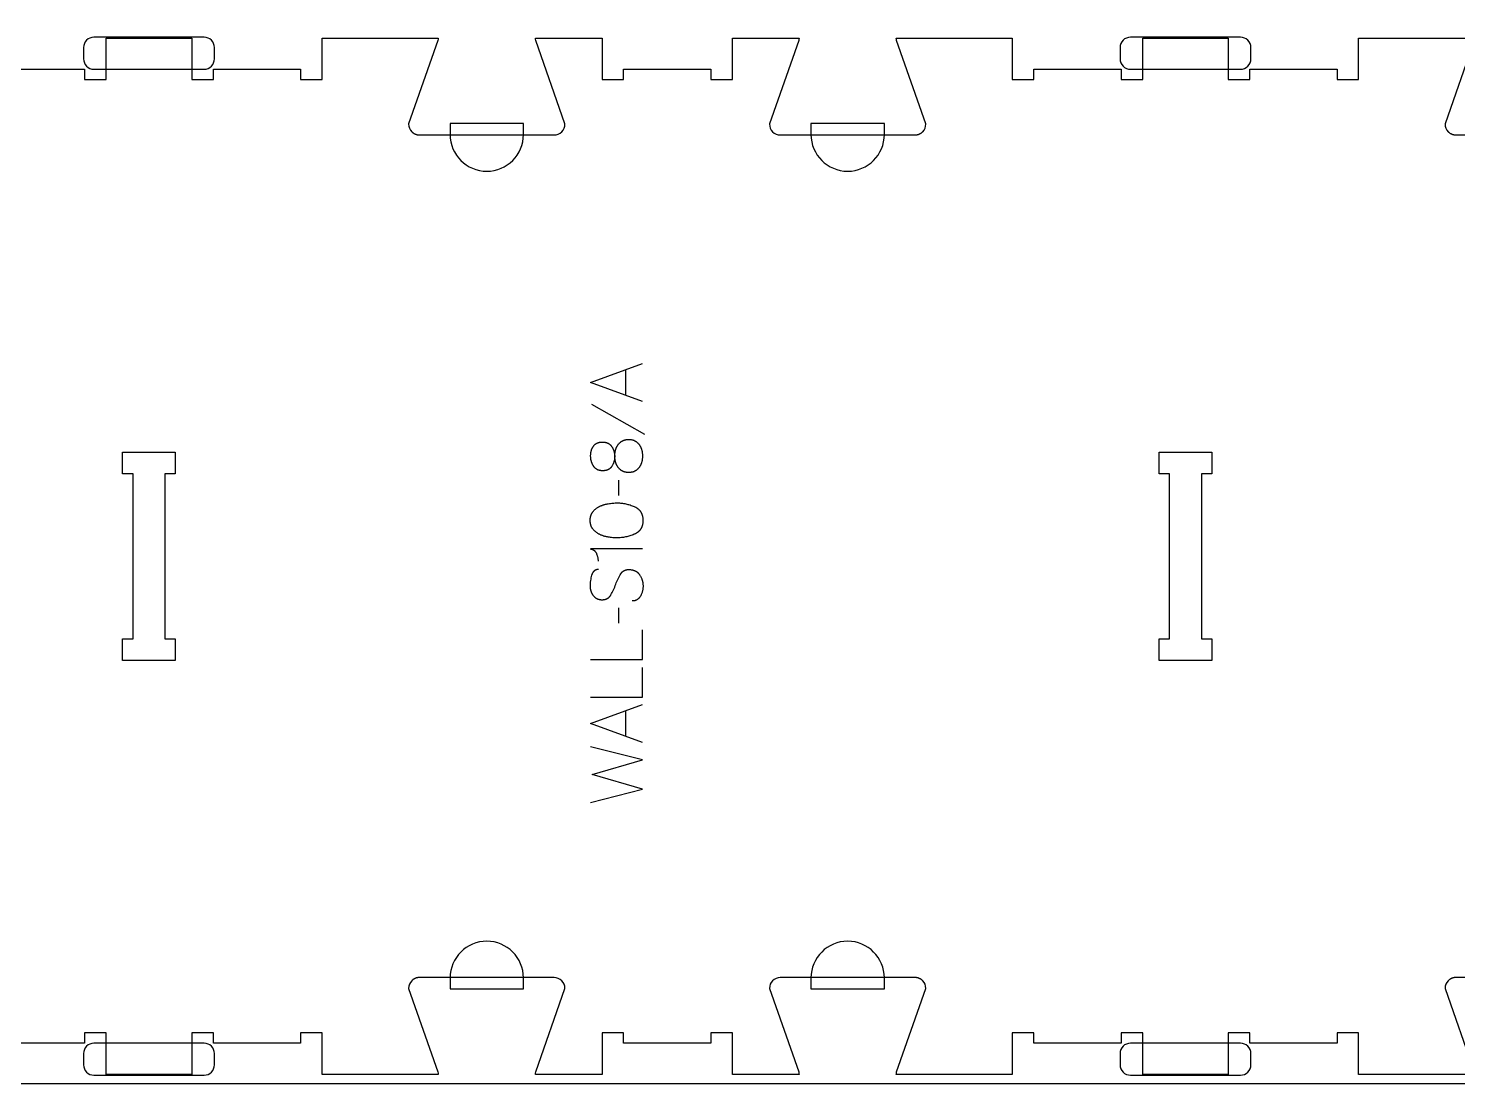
# Model space of a CAD drawing. Extents: x 2032 to 5216, y -10461 to -4867.
# Drawn here: x 3561 to 4388, y -6791 to -6181 of the extents above; entities that cross this region are included whole.
import ezdxf

# ---------------------------------------------------------------- set-up
doc = ezdxf.new("R2010")
doc.units = 0
for name, color, linetype in [('0_SHEET_SPRUCEPLY_2440X122', 1, 'CONTINUOUS'), ('1_ANYTOOL_1MMDEEP_LABELS_S', 2, 'CONTINUOUS'), ('3_ANYTOOL_CUTTHROUGH_INSID', 4, 'CONTINUOUS'), ('4_ANYTOOL_CUTTHROUGH_OUTSI', 5, 'CONTINUOUS'), ('5_ANYTOOL_HALF_MILL_9MM_IN', 3, 'CONTINUOUS')]:
    doc.layers.add(name, color=color, linetype=linetype)

msp = doc.modelspace()

# ---------------------------------------------------------------- linework, layer by layer
at = {"layer": '0_SHEET_SPRUCEPLY_2440X122'}
msp.add_lwpolyline([(2403.91, -5571.21), (2403.91, -6791.21), (4843.91, -6791.21), (4843.91, -5571.21)], close=True, dxfattribs=at)
at = {"layer": '1_ANYTOOL_1MMDEEP_LABELS_S'}
for points in [[(3916.68, -6396.61), (3886.68, -6385.73), (3916.68, -6374.67)], [(3907.13, -6393.14), (3907.13, -6378.23)], [(3887.15, -6398.33), (3917.93, -6415.51)], [(3902.8, -6442.3), (3902.88, -6451.09)], [(3916.68, -6482.03), (3886.64, -6482.03), (3886.79, -6482.05), (3886.94, -6482.07), (3887.08, -6482.1), (3887.23, -6482.13), (3887.37, -6482.17), (3887.5, -6482.21), (3887.64, -6482.26), (3887.77, -6482.3), (3887.9, -6482.36), (3888.02, -6482.41), (3888.08, -6482.44), (3888.14, -6482.47), (3888.2, -6482.5), (3888.26, -6482.54), (3888.32, -6482.57), (3888.38, -6482.6), (3888.44, -6482.64), (3888.49, -6482.68), (3888.55, -6482.71), (3888.6, -6482.75), (3888.66, -6482.79), (3888.71, -6482.83), (3888.77, -6482.87), (3888.82, -6482.92), (3888.87, -6482.96), (3888.92, -6483), (3888.97, -6483.05), (3889.02, -6483.09), (3889.07, -6483.14), (3889.12, -6483.19), (3889.16, -6483.24), (3889.21, -6483.29), (3889.3, -6483.39), (3889.39, -6483.5), (3889.47, -6483.61), (3889.55, -6483.73), (3889.63, -6483.85), (3889.71, -6483.97), (3889.78, -6484.1), (3889.85, -6484.23), (3889.92, -6484.36), (3889.99, -6484.5), (3890.05, -6484.64), (3890.16, -6484.93), (3890.27, -6485.22), (3890.37, -6485.5), (3890.47, -6485.78), (3890.56, -6486.06), (3890.63, -6486.34), (3890.71, -6486.62), (3890.77, -6486.89), (3890.83, -6487.16), (3890.88, -6487.44), (3890.92, -6487.7), (3890.95, -6487.97), (3890.98, -6488.23), (3891, -6488.5), (3891.01, -6488.76), (3891.01, -6489.01)], [(3891.27, -6493.9), (3891.08, -6493.9), (3890.99, -6493.91), (3890.9, -6493.91), (3890.81, -6493.92), (3890.72, -6493.93), (3890.63, -6493.94), (3890.54, -6493.95), (3890.45, -6493.96), (3890.37, -6493.98), (3890.28, -6494), (3890.2, -6494.02), (3890.12, -6494.04), (3890.04, -6494.06), (3889.96, -6494.08), (3889.88, -6494.1), (3889.8, -6494.13), (3889.72, -6494.16), (3889.65, -6494.19), (3889.57, -6494.22), (3889.5, -6494.25), (3889.42, -6494.29), (3889.35, -6494.32), (3889.28, -6494.36), (3889.21, -6494.4), (3889.14, -6494.44), (3889.07, -6494.48), (3889.01, -6494.53), (3888.94, -6494.57), (3888.88, -6494.62), (3888.81, -6494.67), (3888.75, -6494.72), (3888.69, -6494.77), (3888.63, -6494.83), (3888.57, -6494.88), (3888.51, -6494.94), (3888.45, -6495), (3888.4, -6495.06), (3888.34, -6495.12), (3888.29, -6495.18), (3888.23, -6495.25), (3888.18, -6495.31), (3888.13, -6495.38), (3888.08, -6495.45), (3888.03, -6495.52), (3887.98, -6495.59), (3887.93, -6495.67), (3887.89, -6495.74), (3887.84, -6495.82), (3887.8, -6495.9), (3887.75, -6495.98), (3887.71, -6496.06), (3887.63, -6496.23), (3887.55, -6496.41), (3887.48, -6496.59), (3887.41, -6496.78), (3887.34, -6496.98), (3887.28, -6497.18), (3887.06, -6497.99), (3886.87, -6498.79), (3886.71, -6499.57), (3886.58, -6500.34), (3886.52, -6500.72), (3886.47, -6501.1), (3886.43, -6501.47), (3886.4, -6501.84), (3886.37, -6502.21), (3886.35, -6502.57), (3886.34, -6502.93), (3886.34, -6503.29), (3886.34, -6503.48), (3886.35, -6503.67), (3886.36, -6503.87), (3886.37, -6504.06), (3886.38, -6504.25), (3886.4, -6504.44), (3886.43, -6504.62), (3886.45, -6504.81), (3886.48, -6504.99), (3886.52, -6505.18), (3886.55, -6505.36), (3886.6, -6505.54), (3886.64, -6505.72), (3886.69, -6505.9), (3886.74, -6506.08), (3886.8, -6506.25), (3886.85, -6506.43), (3886.92, -6506.6), (3886.98, -6506.77), (3887.05, -6506.95), (3887.12, -6507.11), (3887.2, -6507.28), (3887.28, -6507.45), (3887.36, -6507.62), (3887.45, -6507.78), (3887.54, -6507.95), (3887.64, -6508.11), (3887.73, -6508.27), (3887.84, -6508.43), (3887.94, -6508.59), (3888.05, -6508.74), (3888.16, -6508.9), (3888.28, -6509.05), (3888.39, -6509.2), (3888.52, -6509.34), (3888.64, -6509.48), (3888.77, -6509.62), (3888.9, -6509.74), (3889.03, -6509.87), (3889.17, -6509.99), (3889.31, -6510.1), (3889.45, -6510.21), (3889.6, -6510.32), (3889.75, -6510.41), (3889.9, -6510.51), (3890.05, -6510.6), (3890.21, -6510.68), (3890.37, -6510.76), (3890.54, -6510.84), (3890.71, -6510.91), (3890.88, -6510.98), (3891.05, -6511.04), (3891.23, -6511.09), (3891.4, -6511.14), (3891.59, -6511.19), (3891.77, -6511.23), (3891.96, -6511.27), (3892.15, -6511.3), (3892.35, -6511.32), (3892.55, -6511.35), (3892.75, -6511.36), (3892.95, -6511.38), (3893.16, -6511.38), (3893.37, -6511.39), (3893.58, -6511.38), (3893.79, -6511.37), (3894, -6511.36), (3894.21, -6511.34), (3894.41, -6511.32), (3894.6, -6511.29), (3894.8, -6511.25), (3894.99, -6511.21), (3895.17, -6511.16), (3895.35, -6511.11), (3895.53, -6511.05), (3895.71, -6510.99), (3895.79, -6510.95), (3895.88, -6510.92), (3895.96, -6510.88), (3896.04, -6510.84), (3896.13, -6510.8), (3896.21, -6510.76), (3896.29, -6510.72), (3896.37, -6510.68), (3896.45, -6510.63), (3896.52, -6510.59), (3896.6, -6510.54), (3896.68, -6510.49), (3896.75, -6510.44), (3896.83, -6510.39), (3896.9, -6510.34), (3896.97, -6510.28), (3897.04, -6510.22), (3897.11, -6510.17), (3897.18, -6510.11), (3897.25, -6510.05), (3897.32, -6509.99), (3897.38, -6509.92), (3897.45, -6509.86), (3897.51, -6509.79), (3897.64, -6509.66), (3897.76, -6509.52), (3897.88, -6509.37), (3898, -6509.22), (3898.11, -6509.06), (3898.22, -6508.9), (3898.32, -6508.73), (3898.43, -6508.56), (3898.82, -6507.84), (3899.2, -6507.11), (3899.56, -6506.36), (3899.92, -6505.6), (3900.27, -6504.82), (3900.6, -6504.02), (3900.92, -6503.21), (3901.23, -6502.39), (3901.55, -6501.56), (3901.87, -6500.75), (3902.22, -6499.97), (3902.58, -6499.2), (3902.95, -6498.46), (3903.34, -6497.73), (3903.75, -6497.03), (3904.17, -6496.34), (3904.28, -6496.18), (3904.39, -6496.02), (3904.51, -6495.86), (3904.57, -6495.79), (3904.63, -6495.71), (3904.69, -6495.64), (3904.75, -6495.57), (3904.82, -6495.5), (3904.88, -6495.44), (3904.95, -6495.37), (3905.01, -6495.31), (3905.08, -6495.24), (3905.15, -6495.18), (3905.22, -6495.12), (3905.29, -6495.06), (3905.36, -6495), (3905.44, -6494.95), (3905.51, -6494.89), (3905.58, -6494.84), (3905.66, -6494.79), (3905.74, -6494.74), (3905.81, -6494.69), (3905.89, -6494.64), (3905.97, -6494.6), (3906.05, -6494.55), (3906.14, -6494.51), (3906.22, -6494.47), (3906.3, -6494.43), (3906.39, -6494.39), (3906.47, -6494.36), (3906.56, -6494.32), (3906.65, -6494.29), (3906.73, -6494.25), (3906.82, -6494.22), (3906.91, -6494.19), (3907.01, -6494.17), (3907.1, -6494.14), (3907.29, -6494.09), (3907.48, -6494.05), (3907.67, -6494.01), (3907.87, -6493.98), (3908.08, -6493.96), (3908.28, -6493.94), (3908.5, -6493.92), (3908.71, -6493.91), (3908.93, -6493.91), (3909.15, -6493.92), (3909.38, -6493.93), (3909.61, -6493.94), (3909.84, -6493.96), (3910.07, -6493.99), (3910.29, -6494.02), (3910.51, -6494.06), (3910.73, -6494.1), (3910.94, -6494.15), (3911.15, -6494.2), (3911.36, -6494.25), (3911.56, -6494.31), (3911.76, -6494.38), (3911.95, -6494.45), (3912.14, -6494.53), (3912.33, -6494.61), (3912.51, -6494.7), (3912.69, -6494.79), (3912.86, -6494.89), (3913.03, -6494.99), (3913.2, -6495.09), (3913.37, -6495.21), (3913.53, -6495.32), (3913.68, -6495.44), (3913.84, -6495.57), (3913.99, -6495.7), (3914.13, -6495.84), (3914.27, -6495.98), (3914.41, -6496.13), (3914.55, -6496.28), (3914.68, -6496.44), (3914.8, -6496.6), (3914.93, -6496.77), (3915.05, -6496.94), (3915.16, -6497.11), (3915.38, -6497.47), (3915.59, -6497.84), (3915.78, -6498.21), (3915.96, -6498.58), (3916.13, -6498.95), (3916.28, -6499.33), (3916.35, -6499.52), (3916.41, -6499.71), (3916.48, -6499.91), (3916.54, -6500.1), (3916.59, -6500.29), (3916.65, -6500.49), (3916.7, -6500.68), (3916.74, -6500.88), (3916.79, -6501.08), (3916.82, -6501.28), (3916.86, -6501.47), (3916.89, -6501.67), (3916.92, -6501.88), (3916.95, -6502.08), (3916.99, -6502.48), (3917.01, -6502.89), (3917.03, -6503.31), (3917.02, -6503.72), (3917.01, -6504.13), (3916.98, -6504.53), (3916.95, -6504.93), (3916.89, -6505.33), (3916.83, -6505.72), (3916.75, -6506.1), (3916.66, -6506.48), (3916.56, -6506.86), (3916.44, -6507.23), (3916.31, -6507.6), (3916.17, -6507.96), (3916.02, -6508.32), (3915.85, -6508.68), (3915.67, -6509.03), (3915.48, -6509.37), (3915.38, -6509.54), (3915.28, -6509.7), (3915.17, -6509.86), (3915.06, -6510.01), (3914.95, -6510.16), (3914.84, -6510.3), (3914.72, -6510.44), (3914.6, -6510.57), (3914.47, -6510.7), (3914.34, -6510.82), (3914.22, -6510.93), (3914.08, -6511.04), (3914.01, -6511.1), (3913.95, -6511.15), (3913.88, -6511.2), (3913.81, -6511.25), (3913.74, -6511.29), (3913.67, -6511.34), (3913.59, -6511.38), (3913.52, -6511.43), (3913.45, -6511.47), (3913.37, -6511.51), (3913.3, -6511.55), (3913.22, -6511.59), (3913.15, -6511.63), (3913.07, -6511.66), (3912.99, -6511.7), (3912.91, -6511.73), (3912.84, -6511.76), (3912.76, -6511.79), (3912.67, -6511.82), (3912.59, -6511.85), (3912.43, -6511.9), (3912.26, -6511.94), (3912.09, -6511.98), (3911.92, -6512.02), (3911.74, -6512.05), (3911.56, -6512.07), (3911.38, -6512.09), (3911.19, -6512.1), (3911, -6512.11), (3910.81, -6512.11)], [(3902.8, -6516.14), (3902.88, -6524.93)], [(3886.68, -6545.89), (3916.68, -6545.89), (3916.68, -6528.79)], [(3886.68, -6567.7), (3916.68, -6567.7), (3916.68, -6550.6)], [(3916.68, -6593.93), (3886.68, -6583.04), (3916.68, -6571.99)], [(3907.13, -6590.46), (3907.13, -6575.54)], [(3886.68, -6628.64), (3916.68, -6620.93), (3887.58, -6612.49), (3916.68, -6604), (3886.68, -6596.5)]]:
    msp.add_lwpolyline(points, dxfattribs=at)
for points in [[(3900.7, -6428.24), (3900.71, -6427.71), (3900.73, -6427.19), (3900.75, -6426.93), (3900.77, -6426.68), (3900.8, -6426.43), (3900.83, -6426.18), (3900.87, -6425.94), (3900.91, -6425.7), (3900.96, -6425.47), (3901.01, -6425.23), (3901.06, -6425.01), (3901.12, -6424.78), (3901.18, -6424.56), (3901.25, -6424.34), (3901.32, -6424.12), (3901.4, -6423.91), (3901.47, -6423.7), (3901.56, -6423.49), (3901.65, -6423.29), (3901.74, -6423.09), (3901.84, -6422.89), (3901.94, -6422.7), (3902.04, -6422.51), (3902.15, -6422.33), (3902.27, -6422.14), (3902.39, -6421.96), (3902.51, -6421.79), (3902.64, -6421.61), (3902.77, -6421.44), (3902.9, -6421.28), (3903.04, -6421.12), (3903.19, -6420.96), (3903.33, -6420.81), (3903.48, -6420.66), (3903.63, -6420.52), (3903.78, -6420.38), (3903.94, -6420.25), (3904.09, -6420.13), (3904.26, -6420), (3904.42, -6419.89), (3904.59, -6419.78), (3904.76, -6419.67), (3904.93, -6419.57), (3905.1, -6419.48), (3905.28, -6419.39), (3905.46, -6419.3), (3905.64, -6419.22), (3905.83, -6419.15), (3906.02, -6419.08), (3906.21, -6419.01), (3906.4, -6418.95), (3906.6, -6418.9), (3906.8, -6418.85), (3907, -6418.81), (3907.2, -6418.77), (3907.41, -6418.74), (3907.62, -6418.71), (3907.83, -6418.68), (3908.05, -6418.67), (3908.27, -6418.65), (3908.49, -6418.65), (3908.71, -6418.64), (3908.94, -6418.65), (3909.16, -6418.65), (3909.38, -6418.67), (3909.6, -6418.68), (3909.81, -6418.71), (3910.03, -6418.74), (3910.23, -6418.77), (3910.44, -6418.81), (3910.64, -6418.85), (3910.84, -6418.9), (3911.04, -6418.95), (3911.24, -6419.01), (3911.43, -6419.08), (3911.62, -6419.15), (3911.8, -6419.22), (3911.98, -6419.3), (3912.16, -6419.39), (3912.34, -6419.48), (3912.52, -6419.57), (3912.69, -6419.67), (3912.86, -6419.78), (3913.02, -6419.89), (3913.18, -6420), (3913.34, -6420.13), (3913.5, -6420.25), (3913.65, -6420.38), (3913.81, -6420.52), (3913.95, -6420.66), (3914.1, -6420.81), (3914.24, -6420.96), (3914.38, -6421.12), (3914.52, -6421.28), (3914.65, -6421.44), (3914.78, -6421.61), (3914.91, -6421.79), (3915.03, -6421.96), (3915.14, -6422.14), (3915.25, -6422.33), (3915.36, -6422.51), (3915.47, -6422.7), (3915.56, -6422.89), (3915.66, -6423.09), (3915.75, -6423.29), (3915.84, -6423.49), (3915.92, -6423.7), (3916, -6423.91), (3916.07, -6424.12), (3916.14, -6424.34), (3916.21, -6424.56), (3916.27, -6424.78), (3916.33, -6425.01), (3916.38, -6425.23), (3916.43, -6425.47), (3916.47, -6425.7), (3916.51, -6425.94), (3916.55, -6426.18), (3916.58, -6426.43), (3916.61, -6426.68), (3916.63, -6426.93), (3916.65, -6427.19), (3916.67, -6427.71), (3916.68, -6428.24), (3916.67, -6428.77), (3916.65, -6429.29), (3916.63, -6429.54), (3916.61, -6429.79), (3916.58, -6430.04), (3916.55, -6430.28), (3916.51, -6430.52), (3916.47, -6430.76), (3916.43, -6430.99), (3916.38, -6431.22), (3916.33, -6431.45), (3916.27, -6431.68), (3916.21, -6431.9), (3916.14, -6432.12), (3916.07, -6432.33), (3916, -6432.54), (3915.92, -6432.75), (3915.84, -6432.96), (3915.75, -6433.16), (3915.66, -6433.36), (3915.56, -6433.55), (3915.47, -6433.74), (3915.36, -6433.93), (3915.25, -6434.12), (3915.14, -6434.3), (3915.03, -6434.48), (3914.91, -6434.66), (3914.78, -6434.83), (3914.65, -6435), (3914.52, -6435.16), (3914.38, -6435.33), (3914.24, -6435.48), (3914.1, -6435.64), (3913.95, -6435.78), (3913.81, -6435.92), (3913.65, -6436.06), (3913.5, -6436.19), (3913.34, -6436.32), (3913.18, -6436.44), (3913.02, -6436.55), (3912.86, -6436.66), (3912.69, -6436.77), (3912.52, -6436.87), (3912.34, -6436.97), (3912.16, -6437.06), (3911.98, -6437.14), (3911.8, -6437.22), (3911.62, -6437.3), (3911.43, -6437.36), (3911.24, -6437.43), (3911.04, -6437.49), (3910.84, -6437.54), (3910.64, -6437.59), (3910.44, -6437.64), (3910.23, -6437.67), (3910.03, -6437.71), (3909.81, -6437.74), (3909.6, -6437.76), (3909.38, -6437.78), (3909.16, -6437.79), (3908.94, -6437.8), (3908.71, -6437.8), (3908.49, -6437.8), (3908.27, -6437.79), (3908.05, -6437.78), (3907.83, -6437.76), (3907.62, -6437.74), (3907.41, -6437.71), (3907.2, -6437.67), (3907, -6437.64), (3906.8, -6437.59), (3906.6, -6437.54), (3906.4, -6437.49), (3906.21, -6437.43), (3906.02, -6437.36), (3905.83, -6437.3), (3905.64, -6437.22), (3905.46, -6437.14), (3905.28, -6437.06), (3905.1, -6436.97), (3904.93, -6436.87), (3904.76, -6436.77), (3904.59, -6436.66), (3904.42, -6436.55), (3904.26, -6436.44), (3904.09, -6436.32), (3903.94, -6436.19), (3903.78, -6436.06), (3903.63, -6435.92), (3903.48, -6435.78), (3903.33, -6435.64), (3903.19, -6435.48), (3903.04, -6435.33), (3902.9, -6435.16), (3902.77, -6435), (3902.64, -6434.83), (3902.51, -6434.66), (3902.39, -6434.48), (3902.27, -6434.3), (3902.15, -6434.12), (3902.04, -6433.93), (3901.94, -6433.74), (3901.84, -6433.55), (3901.74, -6433.36), (3901.65, -6433.16), (3901.56, -6432.96), (3901.47, -6432.75), (3901.4, -6432.54), (3901.32, -6432.33), (3901.25, -6432.12), (3901.18, -6431.9), (3901.12, -6431.68), (3901.06, -6431.45), (3901.01, -6431.22), (3900.96, -6430.99), (3900.91, -6430.76), (3900.87, -6430.52), (3900.83, -6430.28), (3900.8, -6430.04), (3900.77, -6429.79), (3900.75, -6429.54), (3900.73, -6429.29), (3900.71, -6428.77)], [(3886.68, -6428.11), (3886.69, -6427.7), (3886.71, -6427.29), (3886.74, -6426.9), (3886.76, -6426.7), (3886.79, -6426.51), (3886.81, -6426.32), (3886.85, -6426.13), (3886.88, -6425.94), (3886.92, -6425.75), (3886.96, -6425.57), (3887, -6425.39), (3887.05, -6425.21), (3887.1, -6425.03), (3887.15, -6424.85), (3887.21, -6424.68), (3887.27, -6424.51), (3887.34, -6424.34), (3887.4, -6424.17), (3887.47, -6424), (3887.55, -6423.84), (3887.62, -6423.68), (3887.7, -6423.52), (3887.79, -6423.36), (3887.87, -6423.21), (3887.96, -6423.05), (3888.06, -6422.9), (3888.15, -6422.75), (3888.25, -6422.6), (3888.35, -6422.46), (3888.46, -6422.31), (3888.57, -6422.18), (3888.68, -6422.04), (3888.8, -6421.91), (3888.92, -6421.79), (3889.04, -6421.67), (3889.17, -6421.56), (3889.3, -6421.44), (3889.43, -6421.34), (3889.57, -6421.24), (3889.71, -6421.14), (3889.85, -6421.05), (3890, -6420.96), (3890.15, -6420.87), (3890.31, -6420.8), (3890.46, -6420.72), (3890.63, -6420.65), (3890.79, -6420.59), (3890.96, -6420.52), (3891.13, -6420.47), (3891.3, -6420.42), (3891.48, -6420.37), (3891.66, -6420.33), (3891.85, -6420.29), (3892.04, -6420.25), (3892.23, -6420.22), (3892.43, -6420.2), (3892.62, -6420.18), (3892.83, -6420.16), (3893.03, -6420.15), (3893.24, -6420.14), (3893.45, -6420.14), (3893.68, -6420.15), (3893.9, -6420.15), (3894.12, -6420.17), (3894.34, -6420.18), (3894.55, -6420.21), (3894.75, -6420.23), (3894.96, -6420.27), (3895.16, -6420.3), (3895.35, -6420.35), (3895.55, -6420.39), (3895.74, -6420.45), (3895.92, -6420.5), (3896.1, -6420.57), (3896.28, -6420.63), (3896.45, -6420.71), (3896.63, -6420.79), (3896.79, -6420.87), (3896.96, -6420.96), (3897.12, -6421.05), (3897.27, -6421.15), (3897.42, -6421.25), (3897.57, -6421.36), (3897.72, -6421.47), (3897.86, -6421.59), (3897.99, -6421.71), (3898.13, -6421.84), (3898.26, -6421.97), (3898.39, -6422.11), (3898.51, -6422.25), (3898.63, -6422.4), (3898.74, -6422.56), (3898.85, -6422.71), (3898.96, -6422.88), (3899.07, -6423.04), (3899.17, -6423.2), (3899.27, -6423.37), (3899.36, -6423.53), (3899.45, -6423.7), (3899.54, -6423.87), (3899.62, -6424.04), (3899.7, -6424.21), (3899.78, -6424.38), (3899.85, -6424.56), (3899.92, -6424.73), (3899.99, -6424.91), (3900.06, -6425.09), (3900.12, -6425.27), (3900.17, -6425.45), (3900.23, -6425.63), (3900.27, -6425.81), (3900.32, -6425.99), (3900.36, -6426.18), (3900.4, -6426.37), (3900.44, -6426.55), (3900.47, -6426.74), (3900.5, -6426.93), (3900.53, -6427.12), (3900.55, -6427.32), (3900.57, -6427.51), (3900.58, -6427.71), (3900.6, -6427.9), (3900.6, -6428.1), (3900.61, -6428.5), (3900.6, -6428.88), (3900.59, -6429.26), (3900.55, -6429.64), (3900.53, -6429.83), (3900.51, -6430.01), (3900.48, -6430.2), (3900.45, -6430.38), (3900.42, -6430.56), (3900.38, -6430.74), (3900.34, -6430.93), (3900.3, -6431.11), (3900.25, -6431.28), (3900.2, -6431.46), (3900.15, -6431.64), (3900.1, -6431.82), (3900.04, -6431.99), (3899.97, -6432.16), (3899.91, -6432.34), (3899.84, -6432.51), (3899.77, -6432.68), (3899.7, -6432.85), (3899.62, -6433.02), (3899.54, -6433.19), (3899.36, -6433.52), (3899.18, -6433.85), (3898.98, -6434.18), (3898.88, -6434.34), (3898.77, -6434.49), (3898.66, -6434.64), (3898.54, -6434.79), (3898.42, -6434.93), (3898.3, -6435.06), (3898.24, -6435.12), (3898.17, -6435.19), (3898.11, -6435.25), (3898.04, -6435.31), (3897.98, -6435.37), (3897.91, -6435.43), (3897.84, -6435.49), (3897.77, -6435.55), (3897.7, -6435.6), (3897.62, -6435.65), (3897.55, -6435.71), (3897.48, -6435.76), (3897.4, -6435.81), (3897.33, -6435.86), (3897.25, -6435.9), (3897.17, -6435.95), (3897.01, -6436.04), (3896.85, -6436.12), (3896.68, -6436.2), (3896.51, -6436.28), (3896.34, -6436.34), (3896.16, -6436.41), (3895.98, -6436.46), (3895.79, -6436.52), (3895.6, -6436.57), (3895.41, -6436.61), (3895.21, -6436.65), (3895.01, -6436.68), (3894.8, -6436.71), (3894.59, -6436.73), (3894.38, -6436.75), (3894.16, -6436.76), (3893.94, -6436.77), (3893.71, -6436.77), (3893.49, -6436.77), (3893.26, -6436.76), (3893.05, -6436.75), (3892.83, -6436.73), (3892.62, -6436.71), (3892.41, -6436.68), (3892.21, -6436.65), (3892.01, -6436.61), (3891.82, -6436.56), (3891.62, -6436.51), (3891.44, -6436.46), (3891.25, -6436.4), (3891.07, -6436.34), (3890.9, -6436.27), (3890.72, -6436.19), (3890.56, -6436.11), (3890.39, -6436.03), (3890.23, -6435.94), (3890.07, -6435.84), (3889.92, -6435.74), (3889.84, -6435.69), (3889.77, -6435.64), (3889.7, -6435.58), (3889.62, -6435.53), (3889.48, -6435.41), (3889.34, -6435.29), (3889.21, -6435.16), (3889.08, -6435.03), (3888.95, -6434.89), (3888.83, -6434.75), (3888.71, -6434.61), (3888.59, -6434.45), (3888.48, -6434.3), (3888.38, -6434.14), (3888.27, -6433.97), (3888.17, -6433.8), (3888.07, -6433.63), (3887.98, -6433.46), (3887.89, -6433.29), (3887.8, -6433.12), (3887.72, -6432.95), (3887.63, -6432.77), (3887.56, -6432.59), (3887.48, -6432.42), (3887.41, -6432.23), (3887.34, -6432.05), (3887.28, -6431.87), (3887.22, -6431.69), (3887.16, -6431.5), (3887.11, -6431.31), (3887.05, -6431.12), (3887.01, -6430.93), (3886.96, -6430.74), (3886.92, -6430.55), (3886.88, -6430.35), (3886.85, -6430.16), (3886.79, -6429.76), (3886.74, -6429.36), (3886.71, -6428.95), (3886.69, -6428.53)], [(3886.43, -6465.53), (3886.43, -6465.16), (3886.45, -6464.79), (3886.46, -6464.62), (3886.48, -6464.44), (3886.5, -6464.27), (3886.52, -6464.09), (3886.55, -6463.92), (3886.57, -6463.75), (3886.61, -6463.59), (3886.64, -6463.42), (3886.68, -6463.26), (3886.72, -6463.1), (3886.76, -6462.94), (3886.81, -6462.79), (3886.85, -6462.63), (3886.91, -6462.48), (3886.96, -6462.33), (3887.02, -6462.18), (3887.08, -6462.03), (3887.14, -6461.89), (3887.21, -6461.75), (3887.28, -6461.61), (3887.35, -6461.47), (3887.43, -6461.33), (3887.51, -6461.2), (3887.59, -6461.07), (3887.67, -6460.94), (3887.76, -6460.81), (3887.85, -6460.68), (3887.95, -6460.56), (3888.14, -6460.31), (3888.34, -6460.08), (3888.55, -6459.85), (3888.76, -6459.62), (3888.98, -6459.4), (3889.2, -6459.19), (3889.43, -6458.99), (3889.67, -6458.79), (3889.92, -6458.6), (3890.17, -6458.41), (3890.42, -6458.23), (3890.69, -6458.06), (3890.96, -6457.89), (3891.23, -6457.73), (3891.52, -6457.58), (3891.8, -6457.43), (3892.1, -6457.29), (3892.39, -6457.15), (3892.69, -6457.02), (3893, -6456.89), (3893.3, -6456.77), (3893.61, -6456.66), (3893.93, -6456.55), (3894.24, -6456.45), (3894.56, -6456.35), (3894.88, -6456.26), (3895.21, -6456.17), (3895.54, -6456.09), (3895.87, -6456.01), (3896.2, -6455.94), (3896.88, -6455.82), (3897.56, -6455.72), (3898.24, -6455.62), (3898.9, -6455.55), (3899.55, -6455.48), (3900.19, -6455.43), (3900.83, -6455.4), (3901.45, -6455.38), (3902.07, -6455.37), (3902.68, -6455.38), (3903.3, -6455.4), (3903.92, -6455.45), (3904.54, -6455.5), (3905.15, -6455.58), (3905.77, -6455.67), (3906.39, -6455.78), (3907.01, -6455.9), (3907.63, -6456.04), (3908.25, -6456.2), (3908.87, -6456.37), (3909.49, -6456.56), (3910.11, -6456.77), (3910.73, -6457), (3911.35, -6457.24), (3911.97, -6457.49), (3912.27, -6457.63), (3912.57, -6457.77), (3912.86, -6457.92), (3913, -6458), (3913.13, -6458.08), (3913.27, -6458.16), (3913.4, -6458.25), (3913.53, -6458.33), (3913.66, -6458.42), (3913.78, -6458.51), (3913.91, -6458.6), (3914.03, -6458.7), (3914.14, -6458.79), (3914.26, -6458.89), (3914.37, -6458.99), (3914.48, -6459.09), (3914.59, -6459.19), (3914.7, -6459.29), (3914.8, -6459.4), (3914.9, -6459.51), (3915, -6459.62), (3915.09, -6459.73), (3915.19, -6459.84), (3915.28, -6459.96), (3915.37, -6460.07), (3915.45, -6460.19), (3915.54, -6460.31), (3915.62, -6460.44), (3915.7, -6460.56), (3915.77, -6460.69), (3915.85, -6460.82), (3915.92, -6460.95), (3915.99, -6461.08), (3916.05, -6461.21), (3916.12, -6461.35), (3916.18, -6461.49), (3916.24, -6461.63), (3916.3, -6461.77), (3916.35, -6461.91), (3916.4, -6462.06), (3916.45, -6462.2), (3916.5, -6462.35), (3916.55, -6462.5), (3916.59, -6462.65), (3916.63, -6462.81), (3916.7, -6463.12), (3916.76, -6463.44), (3916.82, -6463.77), (3916.86, -6464.11), (3916.9, -6464.45), (3916.92, -6464.8), (3916.93, -6465.16), (3916.94, -6465.53), (3916.93, -6465.89), (3916.92, -6466.25), (3916.9, -6466.6), (3916.86, -6466.94), (3916.82, -6467.27), (3916.76, -6467.6), (3916.7, -6467.92), (3916.66, -6468.07), (3916.63, -6468.23), (3916.59, -6468.38), (3916.54, -6468.53), (3916.5, -6468.68), (3916.45, -6468.83), (3916.4, -6468.98), (3916.35, -6469.12), (3916.29, -6469.26), (3916.23, -6469.4), (3916.17, -6469.54), (3916.11, -6469.68), (3916.05, -6469.81), (3915.98, -6469.94), (3915.91, -6470.08), (3915.84, -6470.2), (3915.76, -6470.33), (3915.69, -6470.46), (3915.61, -6470.58), (3915.52, -6470.7), (3915.44, -6470.82), (3915.35, -6470.94), (3915.26, -6471.06), (3915.17, -6471.17), (3915.08, -6471.28), (3914.98, -6471.39), (3914.88, -6471.5), (3914.78, -6471.61), (3914.68, -6471.72), (3914.57, -6471.82), (3914.46, -6471.92), (3914.35, -6472.02), (3914.24, -6472.12), (3914.12, -6472.21), (3914, -6472.31), (3913.88, -6472.4), (3913.76, -6472.49), (3913.63, -6472.58), (3913.5, -6472.67), (3913.37, -6472.75), (3913.24, -6472.83), (3913.1, -6472.92), (3912.96, -6473), (3912.82, -6473.07), (3912.53, -6473.22), (3912.23, -6473.36), (3911.93, -6473.5), (3911.3, -6473.75), (3910.67, -6473.99), (3910.05, -6474.21), (3909.43, -6474.42), (3908.8, -6474.61), (3908.18, -6474.78), (3907.56, -6474.94), (3906.94, -6475.07), (3906.33, -6475.2), (3905.71, -6475.3), (3905.09, -6475.39), (3904.48, -6475.47), (3903.86, -6475.53), (3903.25, -6475.57), (3902.64, -6475.59), (3902.03, -6475.6), (3901.41, -6475.59), (3900.79, -6475.57), (3900.15, -6475.54), (3899.51, -6475.49), (3898.85, -6475.42), (3898.19, -6475.35), (3897.52, -6475.26), (3896.84, -6475.15), (3896.5, -6475.09), (3896.16, -6475.03), (3895.83, -6474.96), (3895.5, -6474.88), (3895.17, -6474.8), (3894.84, -6474.71), (3894.52, -6474.62), (3894.2, -6474.52), (3893.89, -6474.42), (3893.58, -6474.31), (3893.27, -6474.2), (3892.97, -6474.08), (3892.67, -6473.95), (3892.37, -6473.82), (3892.07, -6473.68), (3891.78, -6473.54), (3891.5, -6473.39), (3891.22, -6473.24), (3890.94, -6473.08), (3890.67, -6472.91), (3890.41, -6472.74), (3890.16, -6472.56), (3889.91, -6472.38), (3889.67, -6472.19), (3889.43, -6471.99), (3889.2, -6471.79), (3888.98, -6471.58), (3888.76, -6471.36), (3888.55, -6471.14), (3888.34, -6470.91), (3888.14, -6470.68), (3887.95, -6470.44), (3887.85, -6470.31), (3887.76, -6470.19), (3887.67, -6470.06), (3887.59, -6469.93), (3887.51, -6469.8), (3887.43, -6469.67), (3887.35, -6469.53), (3887.28, -6469.4), (3887.21, -6469.26), (3887.14, -6469.12), (3887.08, -6468.98), (3887.02, -6468.83), (3886.96, -6468.69), (3886.91, -6468.54), (3886.85, -6468.39), (3886.81, -6468.23), (3886.76, -6468.08), (3886.72, -6467.92), (3886.68, -6467.76), (3886.64, -6467.6), (3886.61, -6467.44), (3886.57, -6467.28), (3886.55, -6467.11), (3886.52, -6466.94), (3886.5, -6466.77), (3886.48, -6466.6), (3886.46, -6466.43), (3886.45, -6466.25), (3886.43, -6465.89)]]:
    msp.add_lwpolyline(points, close=True, dxfattribs=at)
at = {"layer": '3_ANYTOOL_CUTTHROUGH_INSID', "color": 4}
for points in [[(3616.02, -6425.96), (3646.27, -6425.96), (3646.27, -6438.46), (3640.27, -6438.46), (3640.27, -6533.96), (3646.27, -6533.96), (3646.27, -6546.46), (3615.77, -6546.46), (3615.77, -6533.96), (3621.77, -6533.96), (3621.77, -6438.46), (3615.77, -6438.46), (3615.77, -6425.96)], [(4216.02, -6425.96), (4246.27, -6425.96), (4246.27, -6438.46), (4240.27, -6438.46), (4240.27, -6533.96), (4246.27, -6533.96), (4246.27, -6546.46), (4215.77, -6546.46), (4215.77, -6533.96), (4221.77, -6533.96), (4221.77, -6438.46), (4215.77, -6438.46), (4215.77, -6425.96)]]:
    msp.add_lwpolyline(points, close=True, dxfattribs=at)
at = {"layer": '4_ANYTOOL_CUTTHROUGH_OUTSI', "color": 5}
for points in [[(3543.27, -6204.46), (3593.77, -6204.46), (3593.77, -6210.46), (3606.27, -6210.46), (3606.27, -6186.46), (3655.77, -6186.46), (3655.77, -6210.46), (3668.27, -6210.46), (3668.27, -6204.46), (3718.77, -6204.46), (3718.77, -6210.46), (3731.27, -6210.46), (3731.27, -6186.46), (3798.47, -6186.46), (3798.47, -6186.46, -0.061485), (3798.23, -6187.85), (3781.34, -6236.12), (3781.32, -6236.16), (3781.32, -6236.21), (3781.32, -6236.21, 0.198912), (3783.15, -6240.63), (3783.26, -6240.73), (3783.37, -6240.83), (3783.48, -6240.93), (3783.6, -6241.03), (3783.72, -6241.13), (3783.84, -6241.22), (3783.96, -6241.31), (3784.09, -6241.4), (3784.22, -6241.48), (3784.35, -6241.56), (3784.48, -6241.64), (3784.62, -6241.72), (3784.76, -6241.79), (3784.9, -6241.86), (3785.04, -6241.92), (3785.18, -6241.98), (3785.32, -6242.04), (3785.47, -6242.09), (3785.62, -6242.14), (3785.76, -6242.19), (3785.91, -6242.23), (3786.06, -6242.27), (3786.21, -6242.31), (3786.36, -6242.34), (3786.51, -6242.37), (3786.67, -6242.39), (3786.82, -6242.41), (3786.97, -6242.43), (3787.12, -6242.44), (3787.27, -6242.45), (3787.42, -6242.46), (3787.57, -6242.46), (3865.57, -6242.46, 0.414214), (3871.82, -6236.21), (3871.82, -6236.16), (3871.81, -6236.12), (3854.91, -6187.85), (3854.91, -6187.85, -0.061485), (3854.68, -6186.46), (3893.27, -6186.46), (3893.27, -6210.46), (3905.77, -6210.46), (3905.77, -6204.46), (3956.27, -6204.46), (3956.27, -6210.46), (3968.77, -6210.46), (3968.77, -6186.46), (4007.37, -6186.46), (4007.37, -6186.46, -0.061485), (4007.14, -6187.85), (3990.24, -6236.12), (3990.23, -6236.16), (3990.23, -6236.21), (3990.23, -6236.21, 0.414214), (3996.48, -6242.46), (4074.48, -6242.46), (4074.63, -6242.46), (4074.78, -6242.45), (4074.93, -6242.44), (4075.08, -6242.43), (4075.23, -6242.41), (4075.38, -6242.39), (4075.53, -6242.37), (4075.68, -6242.34), (4075.84, -6242.31), (4075.99, -6242.27), (4076.14, -6242.23), (4076.28, -6242.19), (4076.43, -6242.14), (4076.58, -6242.09), (4076.72, -6242.04), (4076.87, -6241.98), (4077.01, -6241.92), (4077.15, -6241.86), (4077.29, -6241.79), (4077.43, -6241.72), (4077.57, -6241.64), (4077.7, -6241.56), (4077.83, -6241.48), (4077.96, -6241.4), (4078.09, -6241.31), (4078.21, -6241.22), (4078.33, -6241.13), (4078.45, -6241.03), (4078.57, -6240.93), (4078.68, -6240.83), (4078.79, -6240.73), (4078.9, -6240.63, 0.198912), (4080.73, -6236.21), (4080.73, -6236.16), (4080.71, -6236.12), (4063.82, -6187.85), (4063.82, -6187.85, -0.061485), (4063.58, -6186.46), (4130.77, -6186.46), (4130.77, -6210.46), (4143.27, -6210.46), (4143.27, -6204.46), (4193.77, -6204.46), (4193.77, -6210.46), (4206.27, -6210.46), (4206.27, -6186.46), (4255.77, -6186.46), (4255.77, -6210.46), (4268.27, -6210.46), (4268.27, -6204.46), (4318.77, -6204.46), (4318.77, -6210.46), (4331.27, -6210.46), (4331.27, -6186.46), (4398.47, -6186.46)], [(4398.23, -6187.85), (4381.34, -6236.12), (4381.32, -6236.16), (4381.32, -6236.21), (4381.32, -6236.21, 0.198912), (4383.15, -6240.63), (4383.26, -6240.73), (4383.37, -6240.83), (4383.48, -6240.93), (4383.6, -6241.03), (4383.72, -6241.13), (4383.84, -6241.22), (4383.96, -6241.31), (4384.09, -6241.4), (4384.22, -6241.48), (4384.35, -6241.56), (4384.48, -6241.64), (4384.62, -6241.72), (4384.76, -6241.79), (4384.9, -6241.86), (4385.04, -6241.92), (4385.18, -6241.98), (4385.32, -6242.04), (4385.47, -6242.09), (4385.62, -6242.14), (4385.76, -6242.19), (4385.91, -6242.23), (4386.06, -6242.27), (4386.21, -6242.31), (4386.36, -6242.34), (4386.51, -6242.37), (4386.67, -6242.39), (4386.82, -6242.41), (4386.97, -6242.43), (4387.12, -6242.44), (4387.27, -6242.45), (4387.42, -6242.46), (4387.57, -6242.46), (4465.57, -6242.46, 0.414214)], [(4398.47, -6785.96), (4381.02, -6785.96), (4331.27, -6785.96), (4331.27, -6761.96), (4318.77, -6761.96), (4318.77, -6767.96), (4268.27, -6767.96), (4268.27, -6761.96), (4255.77, -6761.96), (4255.77, -6785.96), (4206.27, -6785.96), (4206.27, -6761.96), (4193.77, -6761.96), (4193.77, -6767.96), (4143.27, -6767.96), (4143.27, -6761.96), (4130.77, -6761.96), (4130.77, -6785.96), (4063.58, -6785.96), (4063.58, -6785.96, -0.061485), (4063.82, -6784.57), (4080.71, -6736.29), (4080.73, -6736.25), (4080.73, -6736.21), (4080.73, -6736.21, 0.198912), (4078.9, -6731.79), (4078.79, -6731.68), (4078.68, -6731.58), (4078.57, -6731.48), (4078.45, -6731.38), (4078.33, -6731.29), (4078.21, -6731.19), (4078.09, -6731.1), (4077.96, -6731.02), (4077.83, -6730.93), (4077.7, -6730.85), (4077.57, -6730.77), (4077.43, -6730.7), (4077.29, -6730.63), (4077.15, -6730.56), (4077.01, -6730.49), (4076.87, -6730.43), (4076.72, -6730.38), (4076.58, -6730.32), (4076.43, -6730.27), (4076.28, -6730.22), (4076.14, -6730.18), (4075.99, -6730.14), (4075.84, -6730.11), (4075.68, -6730.07), (4075.53, -6730.05), (4075.38, -6730.02), (4075.23, -6730), (4075.08, -6729.99), (4074.93, -6729.97), (4074.78, -6729.96), (4074.63, -6729.96), (4074.48, -6729.96), (3996.48, -6729.96, 0.414214), (3990.23, -6736.21), (3990.23, -6736.25), (3990.24, -6736.29), (4007.14, -6784.57), (4007.14, -6784.57, -0.061485), (4007.37, -6785.96), (3968.77, -6785.96), (3968.77, -6761.96), (3956.27, -6761.96), (3956.27, -6767.96), (3905.77, -6767.96), (3905.77, -6761.96), (3893.27, -6761.96), (3893.27, -6785.96), (3854.68, -6785.96), (3854.68, -6785.96, -0.061485), (3854.91, -6784.57), (3871.82, -6736.25), (3871.82, -6736.21), (3871.82, -6736.21, 0.414214), (3865.57, -6729.96), (3787.57, -6729.96), (3787.42, -6729.96), (3787.27, -6729.96), (3787.12, -6729.97), (3786.97, -6729.99), (3786.82, -6730), (3786.67, -6730.02), (3786.51, -6730.05), (3786.36, -6730.07), (3786.21, -6730.11), (3786.06, -6730.14), (3785.91, -6730.18), (3785.76, -6730.22), (3785.62, -6730.27), (3785.47, -6730.32), (3785.32, -6730.38), (3785.18, -6730.43), (3785.04, -6730.49), (3784.9, -6730.56), (3784.76, -6730.63), (3784.62, -6730.7), (3784.48, -6730.77), (3784.35, -6730.85), (3784.22, -6730.93), (3784.09, -6731.02), (3783.96, -6731.1), (3783.84, -6731.19), (3783.72, -6731.29), (3783.6, -6731.38), (3783.48, -6731.48), (3783.37, -6731.58), (3783.26, -6731.68), (3783.15, -6731.79, 0.198912), (3781.32, -6736.21), (3781.32, -6736.25), (3798.23, -6784.57), (3798.23, -6784.57, -0.061485), (3798.47, -6785.96), (3781.02, -6785.96), (3731.27, -6785.96), (3731.27, -6761.96), (3718.77, -6761.96), (3718.77, -6767.96), (3668.27, -6767.96), (3668.27, -6761.96), (3655.77, -6761.96), (3655.77, -6785.96), (3606.27, -6785.96), (3606.27, -6761.96), (3593.77, -6761.96), (3593.77, -6767.96), (3543.27, -6767.96)], [(4465.57, -6729.96), (4387.57, -6729.96), (4387.42, -6729.96), (4387.27, -6729.96), (4387.12, -6729.97), (4386.97, -6729.99), (4386.82, -6730), (4386.67, -6730.02), (4386.51, -6730.05), (4386.36, -6730.07), (4386.21, -6730.11), (4386.06, -6730.14), (4385.91, -6730.18), (4385.76, -6730.22), (4385.62, -6730.27), (4385.47, -6730.32), (4385.32, -6730.38), (4385.18, -6730.43), (4385.04, -6730.49), (4384.9, -6730.56), (4384.76, -6730.63), (4384.62, -6730.7), (4384.48, -6730.77), (4384.35, -6730.85), (4384.22, -6730.93), (4384.09, -6731.02), (4383.96, -6731.1), (4383.84, -6731.19), (4383.72, -6731.29), (4383.6, -6731.38), (4383.48, -6731.48), (4383.37, -6731.58), (4383.26, -6731.68), (4383.15, -6731.79, 0.198912), (4381.32, -6736.21), (4381.32, -6736.25), (4381.34, -6736.29), (4398.23, -6784.57)]]:
    msp.add_lwpolyline(points, format="xyb", dxfattribs=at)
at = {"layer": '5_ANYTOOL_HALF_MILL_9MM_IN', "color": 3}
for points in [[(3599.15, -6185.96, 0.414214), (3593.15, -6191.96), (3593.15, -6198.46, 0.414214), (3599.15, -6204.46), (3662.9, -6204.46, 0.414214), (3668.9, -6198.46), (3668.9, -6191.96, 0.414214), (3662.9, -6185.96)], [(4199.15, -6185.96, 0.414214), (4193.15, -6191.96), (4193.15, -6198.46, 0.414214), (4199.15, -6204.46), (4262.9, -6204.46, 0.414214), (4268.9, -6198.46), (4268.9, -6191.96, 0.414214), (4262.9, -6185.96)], [(3805.32, -6242.21, 1), (3847.82, -6242.21), (3847.82, -6241.96), (3847.82, -6235.96), (3805.32, -6235.96), (3805.32, -6241.96), (3805.32, -6242.21)], [(4014.23, -6242.21, 1), (4056.73, -6242.21), (4056.73, -6241.96), (4056.73, -6235.96), (4014.23, -6235.96), (4014.23, -6241.96), (4014.23, -6242.21)], [(3847.82, -6730.21, 1), (3805.32, -6730.21), (3805.32, -6730.46), (3805.32, -6736.46), (3847.82, -6736.46), (3847.82, -6730.46), (3847.82, -6730.21)], [(4056.73, -6730.21, 1), (4014.23, -6730.21), (4014.23, -6730.46), (4014.23, -6736.46), (4056.73, -6736.46), (4056.73, -6730.46), (4056.73, -6730.21)], [(3599.15, -6767.96, 0.414214), (3593.15, -6773.96), (3593.15, -6780.46, 0.414214), (3599.15, -6786.46), (3662.9, -6786.46, 0.414214), (3668.9, -6780.46), (3668.9, -6773.96, 0.414214), (3662.9, -6767.96)], [(4199.15, -6767.96, 0.414214), (4193.15, -6773.96), (4193.15, -6780.46, 0.414214), (4199.15, -6786.46), (4262.9, -6786.46, 0.414214), (4268.9, -6780.46), (4268.9, -6773.96, 0.414214), (4262.9, -6767.96)]]:
    msp.add_lwpolyline(points, format="xyb", close=True, dxfattribs=at)

doc.saveas('drawing.dxf')
